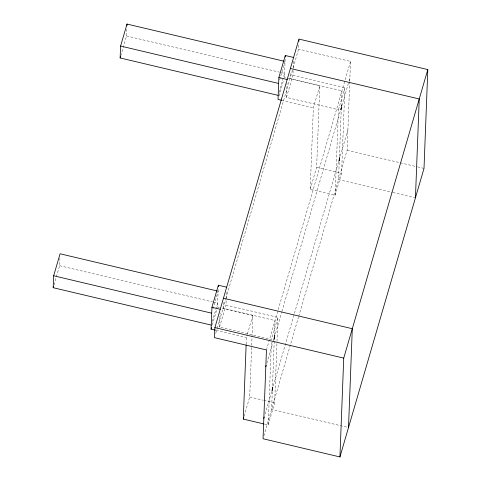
<?xml version="1.0" encoding="UTF-8"?>
<svg xmlns="http://www.w3.org/2000/svg" width="481" height="481" viewBox="0 0 481 481"><rect width="100%" height="100%" fill="white"/><g stroke="black" fill="none" stroke-linecap="round" stroke-linejoin="round"><path stroke-width="0.36" stroke-dasharray="2.4 1.8" d="M54.022 284.86L59.62 265.704L59.903 258.255M120.755 55.838L126.557 35.973L126.816 29.269M218.182 289.694L217.514 307.082L219.679 307.599M226.467 292.406L225.98 305.08L277.934 317.376L271.506 339.43L219.552 327.134L220.1 312.975M223.286 302.519L223.07 308.255L275.024 320.55L271.609 409.349L348.503 427.543M246.158 344.234L246.416 337.5L247.246 334.656M244.114 416.227L249.711 397.017L251.665 346.128M251.695 345.382L252.844 315.446L220.4 307.768M264.658 424.128L268.224 424.976L271.392 342.43M285.149 59.217L284.451 77.357L286.616 77.868M268.224 424.976L274.645 402.922L276.984 342.135M277.014 341.384L277.934 317.376M287.337 78.036L319.781 85.714L313.353 107.768L310.221 189.34L335.161 195.244L338.45 109.698L286.49 97.402L287.037 83.243M290.199 73.503L290.007 78.523L341.961 90.819L338.552 179.617L392.225 192.322M286.49 97.402L292.917 75.349L293.176 68.639M293.206 67.893L293.494 60.444M293.139 67.767L298.575 49.116L298.767 44.102M310.221 189.34L316.648 167.286L319.781 85.714M335.161 195.244L341.588 173.19L344.871 87.644L292.917 75.349M298.683 316.444L347.12 150.21L349.741 81.95M349.771 81.205L350.529 61.412L298.575 49.116M274.026 337.939C273.485 343.62 276.196 329.563 274.026 337.939L274.729 336.748M272.042 389.61C271.494 395.292 274.212 381.235 272.042 389.61L272.745 388.42M340.963 108.207C340.422 113.889 343.139 99.832 340.963 108.207L341.666 107.016M338.979 159.878C338.438 165.56 341.155 151.503 338.979 159.878L339.682 158.688M273.972 339.345L274.783 335.341M271.987 391.017L272.799 387.013M340.909 109.614L341.72 105.61M338.925 161.285L339.736 157.281M279.677 79.9L284.854 62.163M212.945 308.922L218.127 291.185M279.01 92.532L284.608 73.377L280.237 72.342M212.277 321.555L217.665 303.108L213.299 302.074M212.331 324.873L217.099 308.507M279.064 95.851L283.622 80.201M215.753 333.357L217.009 329.052M217.22 328.337L225.793 298.893M226.004 298.172L292.935 68.482M219.552 327.134L225.98 305.08M247.456 333.946L252.844 315.446M266.456 349.958L350.529 61.412M338.45 109.698L344.871 87.644M266.853 363.161L272.913 342.364M273.124 341.648L281.722 312.139M281.932 311.417L348.839 81.794M349.05 81.079L349.885 78.205M265.079 414.117L347.901 129.876M263.877 435.882L298.473 317.165M126.557 35.973L279.509 72.174M281.632 100.264L313.353 107.768M347.12 150.21L416.756 166.691M417.478 166.865L424.008 168.41M316.648 167.286L341.588 173.19M392.953 192.49L415.44 197.811M59.62 265.704L212.572 301.906M216.137 330.333L246.416 337.5M249.711 397.017L263.245 400.222M263.961 400.39L274.645 402.922"/><path stroke-width="0.72" d="M211.243 325.102L53.193 287.698L53.656 275.775L60.077 253.782L217.4 291.011M278.18 95.37L120.136 57.967L120.593 46.044L127.014 24.05L284.337 61.285M126.96 25.541L127.014 24.05M215.416 330.164L211.087 329.142L211.929 307.281L218.356 285.227L226.665 287.193M214.887 327.627L214.502 337.662L266.456 349.958L263.041 438.75L339.935 456.95L424.008 168.41L427.807 69.577L298.96 39.081L214.887 327.627L343.729 358.117L339.935 456.95M218.296 286.712L218.356 285.227M263.949 423.959L243.284 419.071L246.128 344.985M293.608 57.461L285.293 55.495L278.866 77.549L278.03 99.411L281.632 100.264M285.233 56.986L285.293 55.495M298.875 41.234L298.935 39.797M348.503 427.543L352.296 328.709L223.455 298.22M415.44 197.811L419.24 98.984L290.392 68.488M120.136 57.967L120.551 56.548M53.193 287.698L53.607 286.279M211.087 329.142L211.502 327.717M243.284 419.071L243.699 417.646M265.807 366.75L266.227 365.313M263.822 418.422L264.243 416.985M343.729 358.117L427.807 69.577M278.866 77.549L287.181 79.515M120.593 46.044L278.643 83.447M211.929 307.281L220.244 309.247M53.656 275.775L211.7 313.179"/></g></svg>
